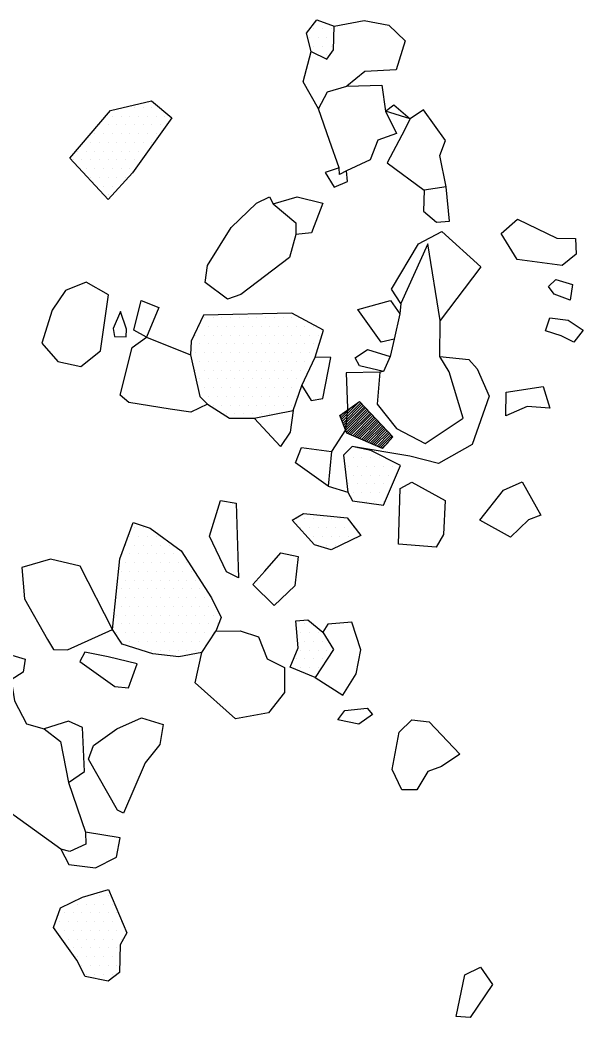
# Model space of a CAD drawing. Header units: metres. Extents: x 3.84 to 6.53, y -22.22 to -18.4.
# Drawn here: x 5.73 to 6.535, y -21.24 to -19.813 of the extents above; entities that cross this region are included whole.
import ezdxf

# ---------------------------------------------------------------- set-up
doc = ezdxf.new("R2010")
doc.units = ezdxf.units.M
doc.header["$LTSCALE"] = 25
doc.header["$MEASUREMENT"] = 0
doc.layers.get('0').update_dxf_attribs({"linetype": 'CONTINUOUS'})
for name, color, linetype in [('KNOCHEN', 2, 'CONTINUOUS'), ('STEINE', 4, 'CONTINUOUS'), ('STEINESCHRAFF', 4, 'CONTINUOUS')]:
    doc.layers.add(name, color=color, linetype=linetype)

# ---------------------------------------------------------------- blocks, each defined once
blk = doc.blocks.new('*X9')
at = {"color": 0}
for p, q in [((615, -1982.5), (615, -1982.5)), ((616.25, -1982.5), (616.25, -1982.5)), ((617.5, -1982.5), (617.5, -1982.5)), ((614.375, -1983.75), (614.375, -1983.75)), ((615.625, -1983.75), (615.625, -1983.75)), ((616.875, -1983.75), (616.875, -1983.75)), ((615, -1985), (615, -1985)), ((616.25, -1985), (616.25, -1985)), ((617.5, -1985), (617.5, -1985)), ((615.625, -1986.25), (615.625, -1986.25)), ((616.875, -1986.25), (616.875, -1986.25)), ((588.125, -1993.75), (588.125, -1993.75)), ((589.375, -1993.75), (589.375, -1993.75)), ((590.625, -1993.75), (590.625, -1993.75)), ((591.875, -1993.75), (591.875, -1993.75)), ((586.25, -1995), (586.25, -1995)), ((587.5, -1995), (587.5, -1995)), ((588.75, -1995), (588.75, -1995)), ((590, -1995), (590, -1995)), ((591.25, -1995), (591.25, -1995)), ((592.5, -1995), (592.5, -1995)), ((593.75, -1995), (593.75, -1995)), ((584.375, -1996.25), (584.375, -1996.25)), ((585.625, -1996.25), (585.625, -1996.25)), ((586.875, -1996.25), (586.875, -1996.25)), ((588.125, -1996.25), (588.125, -1996.25)), ((589.375, -1996.25), (589.375, -1996.25)), ((590.625, -1996.25), (590.625, -1996.25)), ((591.875, -1996.25), (591.875, -1996.25)), ((593.125, -1996.25), (593.125, -1996.25)), ((583.125, -1998.75), (583.125, -1998.75)), ((583.75, -1997.5), (583.75, -1997.5)), ((584.375, -1998.75), (584.375, -1998.75)), ((585, -1997.5), (585, -1997.5)), ((585.625, -1998.75), (585.625, -1998.75)), ((586.25, -1997.5), (586.25, -1997.5)), ((586.875, -1998.75), (586.875, -1998.75)), ((587.5, -1997.5), (587.5, -1997.5)), ((588.125, -1998.75), (588.125, -1998.75)), ((588.75, -1997.5), (588.75, -1997.5)), ((589.375, -1998.75), (589.375, -1998.75)), ((590, -1997.5), (590, -1997.5)), ((590.625, -1998.75), (590.625, -1998.75)), ((591.25, -1997.5), (591.25, -1997.5)), ((591.875, -1998.75), (591.875, -1998.75)), ((592.5, -1997.5), (592.5, -1997.5)), ((581.25, -2000), (581.25, -2000)), ((582.5, -2000), (582.5, -2000)), ((583.75, -2000), (583.75, -2000)), ((585, -2000), (585, -2000)), ((586.25, -2000), (586.25, -2000)), ((587.5, -2000), (587.5, -2000)), ((588.75, -2000), (588.75, -2000)), ((590, -2000), (590, -2000)), ((591.25, -2000), (591.25, -2000)), ((580.625, -2001.25), (580.625, -2001.25)), ((581.875, -2001.25), (581.875, -2001.25)), ((583.125, -2001.25), (583.125, -2001.25)), ((584.375, -2001.25), (584.375, -2001.25)), ((585.625, -2001.25), (585.625, -2001.25)), ((586.875, -2001.25), (586.875, -2001.25)), ((588.125, -2001.25), (588.125, -2001.25)), ((589.375, -2001.25), (589.375, -2001.25)), ((582.5, -2002.5), (582.5, -2002.5)), ((583.75, -2002.5), (583.75, -2002.5)), ((585, -2002.5), (585, -2002.5)), ((586.25, -2002.5), (586.25, -2002.5)), ((587.5, -2002.5), (587.5, -2002.5)), ((588.75, -2002.5), (588.75, -2002.5)), ((583.125, -2003.75), (583.125, -2003.75)), ((584.375, -2003.75), (584.375, -2003.75)), ((585.625, -2003.75), (585.625, -2003.75)), ((586.875, -2003.75), (586.875, -2003.75)), ((588.125, -2003.75), (588.125, -2003.75)), ((585, -2005), (585, -2005)), ((586.25, -2005), (586.25, -2005)), ((585.625, -2006.25), (585.625, -2006.25)), ((599.375, -2023.75), (599.375, -2023.75)), ((600.625, -2023.75), (600.625, -2023.75)), ((601.875, -2023.75), (601.875, -2023.75)), ((603.125, -2023.75), (603.125, -2023.75)), ((604.375, -2023.75), (604.375, -2023.75)), ((605.625, -2023.75), (605.625, -2023.75)), ((606.875, -2023.75), (606.875, -2023.75)), ((608.125, -2023.75), (608.125, -2023.75)), ((609.375, -2023.75), (609.375, -2023.75)), ((610.625, -2023.75), (610.625, -2023.75)), ((611.875, -2023.75), (611.875, -2023.75)), ((598.75, -2025), (598.75, -2025)), ((600, -2025), (600, -2025)), ((601.25, -2025), (601.25, -2025)), ((602.5, -2025), (602.5, -2025)), ((603.75, -2025), (603.75, -2025)), ((605, -2025), (605, -2025)), ((606.25, -2025), (606.25, -2025)), ((607.5, -2025), (607.5, -2025)), ((608.75, -2025), (608.75, -2025)), ((610, -2025), (610, -2025)), ((611.25, -2025), (611.25, -2025)), ((612.5, -2025), (612.5, -2025)), ((613.75, -2025), (613.75, -2025)), ((615, -2025), (615, -2025)), ((598.125, -2026.25), (598.125, -2026.25)), ((599.375, -2026.25), (599.375, -2026.25)), ((600.625, -2026.25), (600.625, -2026.25)), ((601.875, -2026.25), (601.875, -2026.25)), ((603.125, -2026.25), (603.125, -2026.25)), ((604.375, -2026.25), (604.375, -2026.25)), ((605.625, -2026.25), (605.625, -2026.25)), ((606.875, -2026.25), (606.875, -2026.25)), ((608.125, -2026.25), (608.125, -2026.25)), ((609.375, -2026.25), (609.375, -2026.25)), ((610.625, -2026.25), (610.625, -2026.25)), ((611.875, -2026.25), (611.875, -2026.25)), ((613.125, -2026.25), (613.125, -2026.25)), ((614.375, -2026.25), (614.375, -2026.25)), ((615.625, -2026.25), (615.625, -2026.25)), ((597.5, -2027.5), (597.5, -2027.5)), ((598.125, -2028.75), (598.125, -2028.75)), ((598.75, -2027.5), (598.75, -2027.5)), ((599.375, -2028.75), (599.375, -2028.75)), ((600, -2027.5), (600, -2027.5)), ((600.625, -2028.75), (600.625, -2028.75)), ((601.25, -2027.5), (601.25, -2027.5)), ((601.875, -2028.75), (601.875, -2028.75)), ((602.5, -2027.5), (602.5, -2027.5)), ((603.125, -2028.75), (603.125, -2028.75)), ((603.75, -2027.5), (603.75, -2027.5)), ((604.375, -2028.75), (604.375, -2028.75)), ((605, -2027.5), (605, -2027.5)), ((605.625, -2028.75), (605.625, -2028.75)), ((606.25, -2027.5), (606.25, -2027.5)), ((606.875, -2028.75), (606.875, -2028.75)), ((607.5, -2027.5), (607.5, -2027.5)), ((608.125, -2028.75), (608.125, -2028.75)), ((608.75, -2027.5), (608.75, -2027.5)), ((609.375, -2028.75), (609.375, -2028.75)), ((610, -2027.5), (610, -2027.5)), ((610.625, -2028.75), (610.625, -2028.75)), ((611.25, -2027.5), (611.25, -2027.5)), ((611.875, -2028.75), (611.875, -2028.75)), ((612.5, -2027.5), (612.5, -2027.5)), ((613.125, -2028.75), (613.125, -2028.75)), ((613.75, -2027.5), (613.75, -2027.5)), ((614.375, -2028.75), (614.375, -2028.75)), ((615, -2027.5), (615, -2027.5)), ((598.75, -2030), (598.75, -2030)), ((600, -2030), (600, -2030)), ((601.25, -2030), (601.25, -2030)), ((602.5, -2030), (602.5, -2030)), ((603.75, -2030), (603.75, -2030)), ((605, -2030), (605, -2030)), ((606.25, -2030), (606.25, -2030)), ((607.5, -2030), (607.5, -2030)), ((608.75, -2030), (608.75, -2030)), ((610, -2030), (610, -2030)), ((611.25, -2030), (611.25, -2030)), ((612.5, -2030), (612.5, -2030)), ((613.75, -2030), (613.75, -2030)), ((598.125, -2031.25), (598.125, -2031.25)), ((599.375, -2031.25), (599.375, -2031.25)), ((600.625, -2031.25), (600.625, -2031.25)), ((601.875, -2031.25), (601.875, -2031.25)), ((603.125, -2031.25), (603.125, -2031.25)), ((604.375, -2031.25), (604.375, -2031.25)), ((605.625, -2031.25), (605.625, -2031.25)), ((606.875, -2031.25), (606.875, -2031.25)), ((608.125, -2031.25), (608.125, -2031.25)), ((609.375, -2031.25), (609.375, -2031.25)), ((610.625, -2031.25), (610.625, -2031.25)), ((611.875, -2031.25), (611.875, -2031.25)), ((613.125, -2031.25), (613.125, -2031.25)), ((598.75, -2032.5), (598.75, -2032.5)), ((600, -2032.5), (600, -2032.5)), ((601.25, -2032.5), (601.25, -2032.5)), ((602.5, -2032.5), (602.5, -2032.5)), ((603.75, -2032.5), (603.75, -2032.5)), ((605, -2032.5), (605, -2032.5)), ((606.25, -2032.5), (606.25, -2032.5)), ((607.5, -2032.5), (607.5, -2032.5)), ((608.75, -2032.5), (608.75, -2032.5)), ((610, -2032.5), (610, -2032.5)), ((611.25, -2032.5), (611.25, -2032.5)), ((612.5, -2032.5), (612.5, -2032.5)), ((613.75, -2032.5), (613.75, -2032.5)), ((599.375, -2033.75), (599.375, -2033.75)), ((600.625, -2033.75), (600.625, -2033.75)), ((601.875, -2033.75), (601.875, -2033.75)), ((603.125, -2033.75), (603.125, -2033.75)), ((604.375, -2033.75), (604.375, -2033.75)), ((605.625, -2033.75), (605.625, -2033.75)), ((606.875, -2033.75), (606.875, -2033.75)), ((608.125, -2033.75), (608.125, -2033.75)), ((609.375, -2033.75), (609.375, -2033.75)), ((610.625, -2033.75), (610.625, -2033.75)), ((611.875, -2033.75), (611.875, -2033.75)), ((613.125, -2033.75), (613.125, -2033.75)), ((598.75, -2035), (598.75, -2035)), ((600, -2035), (600, -2035)), ((601.25, -2035), (601.25, -2035)), ((602.5, -2035), (602.5, -2035)), ((603.75, -2035), (603.75, -2035)), ((605, -2035), (605, -2035)), ((606.25, -2035), (606.25, -2035)), ((607.5, -2035), (607.5, -2035)), ((608.75, -2035), (608.75, -2035)), ((610, -2035), (610, -2035)), ((611.25, -2035), (611.25, -2035)), ((612.5, -2035), (612.5, -2035)), ((600.625, -2036.25), (600.625, -2036.25)), ((601.875, -2036.25), (601.875, -2036.25)), ((603.125, -2036.25), (603.125, -2036.25)), ((604.375, -2036.25), (604.375, -2036.25)), ((605.625, -2036.25), (605.625, -2036.25)), ((606.875, -2036.25), (606.875, -2036.25)), ((608.125, -2036.25), (608.125, -2036.25)), ((609.375, -2036.25), (609.375, -2036.25)), ((610.625, -2036.25), (610.625, -2036.25)), ((611.875, -2036.25), (611.875, -2036.25)), ((602.5, -2037.5), (602.5, -2037.5)), ((603.75, -2037.5), (603.75, -2037.5)), ((605, -2037.5), (605, -2037.5)), ((606.25, -2037.5), (606.25, -2037.5)), ((607.5, -2037.5), (607.5, -2037.5)), ((608.75, -2037.5), (608.75, -2037.5)), ((621.25, -2042.5), (621.25, -2042.5)), ((619.375, -2043.75), (619.375, -2043.75)), ((620.625, -2043.75), (620.625, -2043.75)), ((621.875, -2043.75), (621.875, -2043.75)), ((623.125, -2043.75), (623.125, -2043.75)), ((624.375, -2043.75), (624.375, -2043.75)), ((620, -2045), (620, -2045)), ((621.25, -2045), (621.25, -2045)), ((622.5, -2045), (622.5, -2045)), ((623.75, -2045), (623.75, -2045)), ((625, -2045), (625, -2045)), ((626.25, -2045), (626.25, -2045)), ((620.625, -2046.25), (620.625, -2046.25)), ((621.875, -2046.25), (621.875, -2046.25)), ((623.125, -2046.25), (623.125, -2046.25)), ((624.375, -2046.25), (624.375, -2046.25)), ((625.625, -2046.25), (625.625, -2046.25)), ((620, -2047.5), (620, -2047.5)), ((620.625, -2048.75), (620.625, -2048.75)), ((621.25, -2047.5), (621.25, -2047.5)), ((621.875, -2048.75), (621.875, -2048.75)), ((622.5, -2047.5), (622.5, -2047.5)), ((623.125, -2048.75), (623.125, -2048.75)), ((623.75, -2047.5), (623.75, -2047.5)), ((624.375, -2048.75), (624.375, -2048.75)), ((625, -2047.5), (625, -2047.5)), ((625.625, -2048.75), (625.625, -2048.75)), ((626.25, -2047.5), (626.25, -2047.5)), ((621.25, -2050), (621.25, -2050)), ((622.5, -2050), (622.5, -2050)), ((623.75, -2050), (623.75, -2050)), ((625, -2050), (625, -2050)), ((612.5, -2052.5), (612.5, -2052.5)), ((613.75, -2052.5), (613.75, -2052.5)), ((615, -2052.5), (615, -2052.5)), ((616.25, -2052.5), (616.25, -2052.5)), ((617.5, -2052.5), (617.5, -2052.5)), ((618.75, -2052.5), (618.75, -2052.5)), ((589.375, -2053.75), (589.375, -2053.75)), ((590.625, -2053.75), (590.625, -2053.75)), ((613.125, -2053.75), (613.125, -2053.75)), ((614.375, -2053.75), (614.375, -2053.75)), ((615.625, -2053.75), (615.625, -2053.75)), ((616.875, -2053.75), (616.875, -2053.75)), ((618.125, -2053.75), (618.125, -2053.75)), ((619.375, -2053.75), (619.375, -2053.75)), ((620.625, -2053.75), (620.625, -2053.75)), ((588.75, -2055), (588.75, -2055)), ((590, -2055), (590, -2055)), ((591.25, -2055), (591.25, -2055)), ((592.5, -2055), (592.5, -2055)), ((615, -2055), (615, -2055)), ((616.25, -2055), (616.25, -2055)), ((617.5, -2055), (617.5, -2055)), ((618.75, -2055), (618.75, -2055)), ((620, -2055), (620, -2055)), ((621.25, -2055), (621.25, -2055)), ((588.125, -2056.25), (588.125, -2056.25)), ((589.375, -2056.25), (589.375, -2056.25)), ((590.625, -2056.25), (590.625, -2056.25)), ((591.875, -2056.25), (591.875, -2056.25)), ((593.125, -2056.25), (593.125, -2056.25)), ((594.375, -2056.25), (594.375, -2056.25)), ((615.625, -2056.25), (615.625, -2056.25)), ((616.875, -2056.25), (616.875, -2056.25)), ((618.125, -2056.25), (618.125, -2056.25)), ((588.125, -2058.75), (588.125, -2058.75)), ((588.75, -2057.5), (588.75, -2057.5)), ((589.375, -2058.75), (589.375, -2058.75)), ((590, -2057.5), (590, -2057.5)), ((590.625, -2058.75), (590.625, -2058.75)), ((591.25, -2057.5), (591.25, -2057.5)), ((591.875, -2058.75), (591.875, -2058.75)), ((592.5, -2057.5), (592.5, -2057.5)), ((593.125, -2058.75), (593.125, -2058.75)), ((593.75, -2057.5), (593.75, -2057.5)), ((594.375, -2058.75), (594.375, -2058.75)), ((595, -2057.5), (595, -2057.5)), ((595.625, -2058.75), (595.625, -2058.75)), ((596.25, -2057.5), (596.25, -2057.5)), ((596.875, -2058.75), (596.875, -2058.75)), ((587.5, -2060), (587.5, -2060)), ((588.75, -2060), (588.75, -2060)), ((590, -2060), (590, -2060)), ((591.25, -2060), (591.25, -2060)), ((592.5, -2060), (592.5, -2060)), ((593.75, -2060), (593.75, -2060)), ((595, -2060), (595, -2060)), ((596.25, -2060), (596.25, -2060)), ((597.5, -2060), (597.5, -2060)), ((588.125, -2061.25), (588.125, -2061.25)), ((589.375, -2061.25), (589.375, -2061.25)), ((590.625, -2061.25), (590.625, -2061.25)), ((591.875, -2061.25), (591.875, -2061.25)), ((593.125, -2061.25), (593.125, -2061.25)), ((594.375, -2061.25), (594.375, -2061.25)), ((595.625, -2061.25), (595.625, -2061.25)), ((596.875, -2061.25), (596.875, -2061.25)), ((598.125, -2061.25), (598.125, -2061.25)), ((587.5, -2062.5), (587.5, -2062.5)), ((588.75, -2062.5), (588.75, -2062.5)), ((590, -2062.5), (590, -2062.5)), ((591.25, -2062.5), (591.25, -2062.5)), ((592.5, -2062.5), (592.5, -2062.5)), ((593.75, -2062.5), (593.75, -2062.5)), ((595, -2062.5), (595, -2062.5)), ((596.25, -2062.5), (596.25, -2062.5)), ((597.5, -2062.5), (597.5, -2062.5)), ((598.75, -2062.5), (598.75, -2062.5)), ((586.875, -2063.75), (586.875, -2063.75)), ((588.125, -2063.75), (588.125, -2063.75)), ((589.375, -2063.75), (589.375, -2063.75)), ((590.625, -2063.75), (590.625, -2063.75)), ((591.875, -2063.75), (591.875, -2063.75)), ((593.125, -2063.75), (593.125, -2063.75)), ((594.375, -2063.75), (594.375, -2063.75)), ((595.625, -2063.75), (595.625, -2063.75)), ((596.875, -2063.75), (596.875, -2063.75)), ((598.125, -2063.75), (598.125, -2063.75)), ((599.375, -2063.75), (599.375, -2063.75)), ((587.5, -2065), (587.5, -2065)), ((588.75, -2065), (588.75, -2065)), ((590, -2065), (590, -2065)), ((591.25, -2065), (591.25, -2065)), ((592.5, -2065), (592.5, -2065)), ((593.75, -2065), (593.75, -2065)), ((595, -2065), (595, -2065)), ((596.25, -2065), (596.25, -2065)), ((597.5, -2065), (597.5, -2065)), ((598.75, -2065), (598.75, -2065)), ((600, -2065), (600, -2065)), ((586.875, -2066.25), (586.875, -2066.25)), ((588.125, -2066.25), (588.125, -2066.25)), ((589.375, -2066.25), (589.375, -2066.25)), ((590.625, -2066.25), (590.625, -2066.25)), ((591.875, -2066.25), (591.875, -2066.25)), ((593.125, -2066.25), (593.125, -2066.25)), ((594.375, -2066.25), (594.375, -2066.25)), ((595.625, -2066.25), (595.625, -2066.25)), ((596.875, -2066.25), (596.875, -2066.25)), ((598.125, -2066.25), (598.125, -2066.25)), ((599.375, -2066.25), (599.375, -2066.25)), ((600.625, -2066.25), (600.625, -2066.25)), ((586.875, -2068.75), (586.875, -2068.75)), ((587.5, -2067.5), (587.5, -2067.5)), ((588.125, -2068.75), (588.125, -2068.75)), ((588.75, -2067.5), (588.75, -2067.5)), ((589.375, -2068.75), (589.375, -2068.75)), ((590, -2067.5), (590, -2067.5)), ((590.625, -2068.75), (590.625, -2068.75)), ((591.25, -2067.5), (591.25, -2067.5)), ((591.875, -2068.75), (591.875, -2068.75)), ((592.5, -2067.5), (592.5, -2067.5)), ((593.125, -2068.75), (593.125, -2068.75)), ((593.75, -2067.5), (593.75, -2067.5)), ((594.375, -2068.75), (594.375, -2068.75)), ((595, -2067.5), (595, -2067.5)), ((595.625, -2068.75), (595.625, -2068.75)), ((596.25, -2067.5), (596.25, -2067.5)), ((596.875, -2068.75), (596.875, -2068.75)), ((597.5, -2067.5), (597.5, -2067.5)), ((598.125, -2068.75), (598.125, -2068.75)), ((598.75, -2067.5), (598.75, -2067.5)), ((599.375, -2068.75), (599.375, -2068.75)), ((600, -2067.5), (600, -2067.5)), ((600.625, -2068.75), (600.625, -2068.75)), ((601.25, -2067.5), (601.25, -2067.5)), ((612.5, -2067.5), (612.5, -2067.5)), ((613.125, -2068.75), (613.125, -2068.75)), ((613.75, -2067.5), (613.75, -2067.5)), ((614.375, -2068.75), (614.375, -2068.75)), ((615.625, -2068.75), (615.625, -2068.75)), ((587.5, -2070), (587.5, -2070)), ((588.75, -2070), (588.75, -2070)), ((590, -2070), (590, -2070)), ((591.25, -2070), (591.25, -2070)), ((592.5, -2070), (592.5, -2070)), ((593.75, -2070), (593.75, -2070)), ((595, -2070), (595, -2070)), ((596.25, -2070), (596.25, -2070)), ((597.5, -2070), (597.5, -2070)), ((598.75, -2070), (598.75, -2070)), ((600, -2070), (600, -2070)), ((613.75, -2070), (613.75, -2070)), ((615, -2070), (615, -2070)), ((616.25, -2070), (616.25, -2070)), ((590.625, -2071.25), (590.625, -2071.25)), ((591.875, -2071.25), (591.875, -2071.25)), ((593.125, -2071.25), (593.125, -2071.25)), ((594.375, -2071.25), (594.375, -2071.25)), ((595.625, -2071.25), (595.625, -2071.25)), ((596.875, -2071.25), (596.875, -2071.25)), ((598.125, -2071.25), (598.125, -2071.25)), ((613.125, -2071.25), (613.125, -2071.25)), ((614.375, -2071.25), (614.375, -2071.25)), ((615.625, -2071.25), (615.625, -2071.25)), ((616.875, -2071.25), (616.875, -2071.25)), ((612.5, -2072.5), (612.5, -2072.5)), ((613.75, -2072.5), (613.75, -2072.5)), ((615, -2072.5), (615, -2072.5)), ((616.25, -2072.5), (616.25, -2072.5)), ((611.875, -2073.75), (611.875, -2073.75)), ((613.125, -2073.75), (613.125, -2073.75)), ((614.375, -2073.75), (614.375, -2073.75)), ((615.625, -2073.75), (615.625, -2073.75)), ((615, -2075), (615, -2075))]:
    blk.add_line(p, q, dxfattribs=at)
blk = doc.blocks.new('*X10')
at = {"color": 0}
for p, q in [((583.125, -2106.25), (583.125, -2106.25)), ((584.375, -2106.25), (584.375, -2106.25)), ((585.625, -2106.25), (585.625, -2106.25)), ((579.375, -2108.75), (579.375, -2108.75)), ((580, -2107.5), (580, -2107.5)), ((580.625, -2108.75), (580.625, -2108.75)), ((581.25, -2107.5), (581.25, -2107.5)), ((581.875, -2108.75), (581.875, -2108.75)), ((582.5, -2107.5), (582.5, -2107.5)), ((583.125, -2108.75), (583.125, -2108.75)), ((583.75, -2107.5), (583.75, -2107.5)), ((584.375, -2108.75), (584.375, -2108.75)), ((585, -2107.5), (585, -2107.5)), ((585.625, -2108.75), (585.625, -2108.75)), ((586.25, -2107.5), (586.25, -2107.5)), ((586.875, -2108.75), (586.875, -2108.75)), ((578.75, -2110), (578.75, -2110)), ((580, -2110), (580, -2110)), ((581.25, -2110), (581.25, -2110)), ((582.5, -2110), (582.5, -2110)), ((583.75, -2110), (583.75, -2110)), ((585, -2110), (585, -2110)), ((586.25, -2110), (586.25, -2110)), ((587.5, -2110), (587.5, -2110)), ((578.125, -2111.25), (578.125, -2111.25)), ((579.375, -2111.25), (579.375, -2111.25)), ((580.625, -2111.25), (580.625, -2111.25)), ((581.875, -2111.25), (581.875, -2111.25)), ((583.125, -2111.25), (583.125, -2111.25)), ((584.375, -2111.25), (584.375, -2111.25)), ((585.625, -2111.25), (585.625, -2111.25)), ((586.875, -2111.25), (586.875, -2111.25)), ((588.125, -2111.25), (588.125, -2111.25)), ((580, -2112.5), (580, -2112.5)), ((581.25, -2112.5), (581.25, -2112.5)), ((582.5, -2112.5), (582.5, -2112.5)), ((583.75, -2112.5), (583.75, -2112.5)), ((585, -2112.5), (585, -2112.5)), ((586.25, -2112.5), (586.25, -2112.5)), ((587.5, -2112.5), (587.5, -2112.5)), ((580.625, -2113.75), (580.625, -2113.75)), ((581.875, -2113.75), (581.875, -2113.75)), ((583.125, -2113.75), (583.125, -2113.75)), ((584.375, -2113.75), (584.375, -2113.75)), ((585.625, -2113.75), (585.625, -2113.75)), ((586.875, -2113.75), (586.875, -2113.75)), ((581.25, -2115), (581.25, -2115)), ((582.5, -2115), (582.5, -2115)), ((583.75, -2115), (583.75, -2115)), ((585, -2115), (585, -2115)), ((586.25, -2115), (586.25, -2115)), ((581.875, -2116.25), (581.875, -2116.25)), ((583.125, -2116.25), (583.125, -2116.25)), ((584.375, -2116.25), (584.375, -2116.25)), ((585.625, -2116.25), (585.625, -2116.25)), ((586.875, -2116.25), (586.875, -2116.25)), ((582.5, -2117.5), (582.5, -2117.5)), ((583.75, -2117.5), (583.75, -2117.5)), ((585, -2117.5), (585, -2117.5)), ((586.25, -2117.5), (586.25, -2117.5)), ((558.125, -2206.25), (558.125, -2206.25)), ((559.375, -2206.25), (559.375, -2206.25)), ((560.625, -2206.25), (560.625, -2206.25)), ((557.5, -2207.5), (557.5, -2207.5)), ((558.75, -2207.5), (558.75, -2207.5)), ((560, -2207.5), (560, -2207.5)), ((561.25, -2207.5), (561.25, -2207.5)), ((562.5, -2207.5), (562.5, -2207.5)), ((556.25, -2210), (556.25, -2210)), ((556.875, -2208.75), (556.875, -2208.75)), ((557.5, -2210), (557.5, -2210)), ((558.125, -2208.75), (558.125, -2208.75)), ((558.75, -2210), (558.75, -2210)), ((559.375, -2208.75), (559.375, -2208.75)), ((560, -2210), (560, -2210)), ((560.625, -2208.75), (560.625, -2208.75)), ((561.25, -2210), (561.25, -2210)), ((561.875, -2208.75), (561.875, -2208.75)), ((562.5, -2210), (562.5, -2210)), ((563.125, -2208.75), (563.125, -2208.75)), ((563.75, -2210), (563.75, -2210)), ((564.375, -2208.75), (564.375, -2208.75)), ((565, -2210), (565, -2210)), ((566.25, -2210), (566.25, -2210)), ((556.875, -2211.25), (556.875, -2211.25)), ((558.125, -2211.25), (558.125, -2211.25)), ((559.375, -2211.25), (559.375, -2211.25)), ((560.625, -2211.25), (560.625, -2211.25)), ((561.875, -2211.25), (561.875, -2211.25)), ((563.125, -2211.25), (563.125, -2211.25)), ((564.375, -2211.25), (564.375, -2211.25)), ((565.625, -2211.25), (565.625, -2211.25)), ((566.875, -2211.25), (566.875, -2211.25)), ((557.5, -2212.5), (557.5, -2212.5)), ((558.75, -2212.5), (558.75, -2212.5)), ((560, -2212.5), (560, -2212.5)), ((561.25, -2212.5), (561.25, -2212.5)), ((562.5, -2212.5), (562.5, -2212.5)), ((563.75, -2212.5), (563.75, -2212.5)), ((565, -2212.5), (565, -2212.5)), ((566.25, -2212.5), (566.25, -2212.5)), ((558.125, -2213.75), (558.125, -2213.75)), ((559.375, -2213.75), (559.375, -2213.75)), ((560.625, -2213.75), (560.625, -2213.75)), ((561.875, -2213.75), (561.875, -2213.75)), ((563.125, -2213.75), (563.125, -2213.75)), ((564.375, -2213.75), (564.375, -2213.75)), ((565.625, -2213.75), (565.625, -2213.75)), ((566.875, -2213.75), (566.875, -2213.75)), ((557.5, -2215), (557.5, -2215)), ((558.75, -2215), (558.75, -2215)), ((560, -2215), (560, -2215)), ((561.25, -2215), (561.25, -2215)), ((562.5, -2215), (562.5, -2215)), ((563.75, -2215), (563.75, -2215)), ((565, -2215), (565, -2215)), ((566.25, -2215), (566.25, -2215)), ((610, -2215), (610, -2215)), ((559.375, -2216.25), (559.375, -2216.25)), ((560.625, -2216.25), (560.625, -2216.25)), ((561.875, -2216.25), (561.875, -2216.25)), ((563.125, -2216.25), (563.125, -2216.25)), ((564.375, -2216.25), (564.375, -2216.25)), ((565.625, -2216.25), (565.625, -2216.25)), ((609.375, -2216.25), (609.375, -2216.25)), ((610.625, -2216.25), (610.625, -2216.25)), ((611.875, -2216.25), (611.875, -2216.25)), ((613.125, -2216.25), (613.125, -2216.25)), ((561.25, -2217.5), (561.25, -2217.5)), ((562.5, -2217.5), (562.5, -2217.5)), ((608.75, -2217.5), (608.75, -2217.5)), ((610, -2217.5), (610, -2217.5)), ((611.25, -2217.5), (611.25, -2217.5)), ((612.5, -2217.5), (612.5, -2217.5)), ((613.75, -2217.5), (613.75, -2217.5)), ((615, -2217.5), (615, -2217.5)), ((608.125, -2218.75), (608.125, -2218.75)), ((608.75, -2220), (608.75, -2220)), ((609.375, -2218.75), (609.375, -2218.75)), ((610, -2220), (610, -2220)), ((610.625, -2218.75), (610.625, -2218.75)), ((611.25, -2220), (611.25, -2220)), ((611.875, -2218.75), (611.875, -2218.75)), ((612.5, -2220), (612.5, -2220)), ((613.125, -2218.75), (613.125, -2218.75)), ((613.75, -2220), (613.75, -2220)), ((614.375, -2218.75), (614.375, -2218.75)), ((613.125, -2221.25), (613.125, -2221.25)), ((614.375, -2221.25), (614.375, -2221.25))]:
    blk.add_line(p, q, dxfattribs=at)
blk = doc.blocks.new('*X11')
at = {"color": 0}
for p, q in [((618.98, -2038.32), (621.56, -2035.75)), ((619.09, -2038.58), (621.73, -2035.93)), ((618.88, -2038.07), (620.36, -2036.59)), ((619.19, -2038.83), (621.9, -2036.11)), ((619.29, -2039.08), (622.07, -2036.3)), ((619.39, -2039.34), (622.24, -2036.48)), ((619.49, -2039.59), (622.42, -2036.66)), ((619.59, -2039.84), (622.59, -2036.84)), ((619.69, -2040.1), (622.76, -2037.02)), ((619.83, -2040.31), (622.93, -2037.21)), ((620.08, -2040.41), (623.1, -2037.39)), ((618.78, -2037.82), (619.17, -2037.43)), ((620.33, -2040.52), (623.27, -2037.57)), ((620.57, -2040.62), (623.45, -2037.75)), ((620.82, -2040.73), (623.62, -2037.93)), ((621.07, -2040.83), (623.79, -2038.12)), ((621.32, -2040.94), (623.96, -2038.3)), ((621.57, -2041.04), (624.13, -2038.48)), ((621.81, -2041.15), (624.3, -2038.66)), ((622.06, -2041.25), (624.48, -2038.84)), ((622.31, -2041.36), (624.65, -2039.02)), ((622.56, -2041.46), (624.82, -2039.21)), ((622.81, -2041.57), (624.99, -2039.39)), ((623.06, -2041.68), (625.16, -2039.57)), ((623.3, -2041.78), (625.33, -2039.75)), ((623.55, -2041.89), (625.5, -2039.93)), ((623.8, -2041.99), (625.68, -2040.12)), ((624.05, -2042.1), (625.85, -2040.3)), ((624.3, -2042.2), (626.02, -2040.48)), ((624.55, -2042.31), (626.19, -2040.66)), ((624.79, -2042.41), (625.62, -2041.59))]:
    blk.add_line(p, q, dxfattribs=at)

msp = doc.modelspace()

# ---------------------------------------------------------------- linework, layer by layer
at = {"layer": 'KNOCHEN'}
msp.add_lwpolyline([(6.1976, -20.4028), (6.1875, -20.3773), (6.2156, -20.3575), (6.2633, -20.4081), (6.2485, -20.4243), (6.1976, -20.4028)], dxfattribs=at)
at = {"layer": 'STEINE'}
for points in [[(6.1568, -19.9396), (6.135, -19.9008), (6.1463, -19.8575), (6.1687, -19.8688), (6.1784, -19.8551), (6.1791, -19.8215), (6.2219, -19.8134), (6.2575, -19.8202), (6.2809, -19.8427), (6.268, -19.8839), (6.2232, -19.8863), (6.1976, -19.9071)], [(6.1463, -19.8575), (6.1398, -19.8315), (6.1546, -19.8127), (6.1791, -19.8215)], [(6.2682, -19.9746), (6.2417, -19.9842), (6.2309, -20.0122), (6.1967, -20.0283), (6.187, -20.0334), (6.1866, -20.0237), (6.1724, -19.985), (6.1568, -19.9396), (6.1696, -19.9152), (6.1976, -19.9071), (6.2476, -19.9057), (6.2525, -19.9429), (6.2682, -19.9746)], [(5.8563, -20.069), (5.8015, -20.0098), (5.8598, -19.9417), (5.9184, -19.9281), (5.9474, -19.9522), (5.8911, -20.031), (5.8563, -20.069)], [(6.2877, -19.9537), (6.2525, -19.9429), (6.2643, -19.9338), (6.2877, -19.9537)], [(6.3393, -20.0507), (6.3303, -20.0064), (6.3385, -19.985), (6.3071, -19.9411), (6.2877, -19.9537), (6.2759, -19.9771), (6.2549, -20.0168), (6.3077, -20.0557)], [(6.1866, -20.0237), (6.1662, -20.0303), (6.1793, -20.0512), (6.1982, -20.0431), (6.1967, -20.0283)], [(6.3077, -20.0557), (6.3071, -20.0858), (6.3254, -20.1016), (6.3442, -20.1001), (6.3393, -20.0507), (6.3077, -20.0557)], [(6.027, -20.2112), (5.995, -20.1877), (5.9981, -20.1632), (6.0319, -20.1088), (6.0682, -20.0743), (6.0871, -20.0652), (6.0922, -20.0754), (6.1247, -20.1025), (6.1246, -20.1188), (6.1154, -20.1519), (6.0459, -20.2046), (6.027, -20.2112)], [(6.0922, -20.0754), (6.1263, -20.0653), (6.163, -20.0741), (6.147, -20.1168), (6.1246, -20.1188)], [(6.4409, -20.1549), (6.4181, -20.1177), (6.4411, -20.0969), (6.4975, -20.1241), (6.524, -20.1246), (6.525, -20.1471), (6.505, -20.1633), (6.4409, -20.1549)], [(6.2746, -20.2176), (6.2614, -20.1972), (6.2998, -20.1321), (6.333, -20.1149), (6.3889, -20.165), (6.3306, -20.2417)], [(6.2447, -20.3153), (6.2405, -20.3611), (6.2684, -20.3959), (6.3091, -20.4174), (6.3637, -20.3814), (6.3436, -20.3151), (6.3304, -20.2932), (6.3306, -20.2417), (6.3131, -20.1321), (6.2746, -20.2176), (6.273, -20.2324), (6.2648, -20.2685), (6.2591, -20.2934), (6.2498, -20.3148), (6.2447, -20.3153)], [(5.8569, -20.2051), (5.8249, -20.1871), (5.7953, -20.1988), (5.7763, -20.2272), (5.7614, -20.274), (5.7843, -20.3001), (5.8174, -20.3073), (5.8454, -20.285), (5.8569, -20.2051)], [(6.4937, -20.204), (6.4856, -20.1933), (6.4958, -20.1831), (6.5197, -20.1903), (6.5166, -20.2128), (6.4937, -20.204)], [(5.9112, -20.2654), (5.8929, -20.2556), (5.9037, -20.2134), (5.9287, -20.2231), (5.9112, -20.2654)], [(6.2648, -20.2685), (6.2464, -20.2725), (6.2129, -20.2261), (6.2598, -20.213), (6.273, -20.2324)], [(5.8741, -20.2291), (5.8634, -20.253), (5.8654, -20.2647), (5.8822, -20.2653), (5.8827, -20.2541), (5.8741, -20.2291)], [(6.1208, -20.3704), (6.1331, -20.3348), (6.1521, -20.2941), (6.1639, -20.2555), (6.1187, -20.2314), (5.9928, -20.234), (5.9749, -20.2712), (5.9738, -20.291), (5.9874, -20.3502), (5.9985, -20.3614), (6.0296, -20.3814), (6.0652, -20.381), (6.1208, -20.3704)], [(6.4813, -20.2565), (6.4875, -20.2381), (6.5134, -20.2413), (6.5348, -20.2556), (6.5215, -20.2729), (6.5037, -20.2637), (6.4813, -20.2565)], [(5.9985, -20.3614), (5.9746, -20.3725), (5.945, -20.3684), (5.886, -20.359), (5.8733, -20.3483), (5.8908, -20.2801), (5.9112, -20.2654), (5.9738, -20.291)], [(6.2498, -20.3148), (6.2157, -20.3066), (6.2091, -20.2953), (6.227, -20.2832), (6.2591, -20.2934)], [(6.1331, -20.3348), (6.1463, -20.3558), (6.1631, -20.3533), (6.1745, -20.2947), (6.1521, -20.2941)], [(6.3304, -20.2932), (6.3716, -20.2974), (6.3838, -20.3107), (6.4005, -20.3499), (6.3764, -20.4186), (6.3284, -20.446), (6.2872, -20.4357), (6.2052, -20.4217)], [(6.2447, -20.3153), (6.1963, -20.3167), (6.1982, -20.3671), (6.1956, -20.3977), (6.1756, -20.4287), (6.1709, -20.4781), (6.1989, -20.4868)], [(6.4244, -20.378), (6.425, -20.3439), (6.478, -20.3359), (6.4876, -20.367), (6.455, -20.3644), (6.4244, -20.378)], [(6.1208, -20.3704), (6.1166, -20.401), (6.1028, -20.4218), (6.0652, -20.381)], [(6.1709, -20.4781), (6.1241, -20.4448), (6.1328, -20.423), (6.1756, -20.4287)], [(6.1989, -20.4868), (6.2054, -20.4991), (6.2497, -20.5053), (6.2739, -20.4489), (6.2317, -20.4273), (6.2052, -20.4217), (6.1924, -20.4338), (6.1989, -20.4868)], [(6.271, -20.5609), (6.2738, -20.4815), (6.2901, -20.4724), (6.3379, -20.499), (6.3357, -20.5474), (6.325, -20.5652), (6.271, -20.5609)], [(6.3872, -20.5267), (6.421, -20.484), (6.448, -20.4723), (6.4744, -20.5198), (6.457, -20.5264), (6.431, -20.5513), (6.3872, -20.5267)], [(6.0253, -20.6004), (6.001, -20.5499), (6.017, -20.499), (6.0394, -20.5026), (6.0426, -20.6091), (6.0253, -20.6004)], [(5.9903, -20.7159), (5.9572, -20.7219), (5.92, -20.7178), (5.8762, -20.7039), (5.8625, -20.6829), (5.873, -20.5821), (5.892, -20.5302), (5.9165, -20.5384), (5.9607, -20.5707), (6.0038, -20.6375), (6.018, -20.6656), (6.0103, -20.6854)], [(6.1193, -20.5268), (6.1356, -20.5172), (6.1977, -20.5235), (6.2175, -20.5485), (6.1752, -20.5693), (6.1512, -20.5621), (6.1193, -20.5268)], [(6.0629, -20.6189), (6.0803, -20.5996), (6.1033, -20.5737), (6.1278, -20.5788), (6.123, -20.6206), (6.0934, -20.6485), (6.0629, -20.6189)], [(5.8625, -20.6829), (5.8165, -20.5926), (5.7742, -20.5823), (5.7329, -20.5944), (5.7368, -20.6392), (5.7698, -20.6974), (5.7784, -20.7117), (5.7982, -20.7118), (5.8625, -20.6829)], [(6.1631, -20.6869), (6.1783, -20.7114), (6.1522, -20.7516), (6.1166, -20.7367), (6.1279, -20.7092), (6.1244, -20.6705), (6.1417, -20.669), (6.1631, -20.6869)], [(6.1522, -20.7516), (6.1918, -20.7767), (6.2108, -20.7462), (6.2175, -20.7121), (6.2044, -20.6723), (6.1702, -20.6752), (6.1631, -20.6869)], [(6.0103, -20.6854), (6.0449, -20.685), (6.0714, -20.6933), (6.0835, -20.7249), (6.1084, -20.7372), (6.1083, -20.7729), (6.0853, -20.8018), (6.0384, -20.8103), (5.9805, -20.7592), (5.9903, -20.7159), (6.0103, -20.6854)], [(5.7035, -20.711), (5.7188, -20.7197), (5.7376, -20.7253), (5.735, -20.7437), (5.7176, -20.7548), (5.7226, -20.7849), (5.7398, -20.8175), (5.7648, -20.8248), (5.7882, -20.8427), (5.7997, -20.9013), (5.8239, -20.9722), (5.8244, -20.9895), (5.8014, -21.0001), (5.7887, -20.9965), (5.7221, -20.9484), (5.6784, -20.9034)], [(5.898, -20.7319), (5.8563, -20.7221), (5.8232, -20.7154), (5.816, -20.7286), (5.8658, -20.7645), (5.8852, -20.766), (5.898, -20.7319)], [(6.1846, -20.8118), (6.1943, -20.7986), (6.2264, -20.7951), (6.234, -20.8043), (6.2146, -20.818), (6.1846, -20.8118)], [(5.7997, -20.9013), (5.8227, -20.8856), (5.8198, -20.8229), (5.7995, -20.8137), (5.7648, -20.8248)], [(5.8355, -20.8484), (5.8687, -20.8246), (5.9039, -20.8089), (5.9349, -20.8187), (5.9303, -20.8472), (5.9093, -20.8731), (5.8785, -20.9453), (5.8699, -20.9407), (5.8283, -20.8683), (5.8355, -20.8484)], [(6.3587, -20.8608), (6.3326, -20.8785), (6.3132, -20.8856), (6.2974, -20.912), (6.276, -20.912), (6.2623, -20.8829), (6.2722, -20.8294), (6.29, -20.8121), (6.315, -20.8148), (6.3587, -20.8608)], [(5.7887, -20.9965), (5.8003, -21.0185), (5.8385, -21.0232), (5.8681, -21.008), (5.8733, -20.9805), (5.8239, -20.9722)], [(5.8233, -21.1785), (5.8116, -21.155), (5.7781, -21.1086), (5.7884, -21.0801), (5.8195, -21.0649), (5.8568, -21.0543), (5.8831, -21.116), (5.8733, -21.1333), (5.8727, -21.1725), (5.8564, -21.1852), (5.8233, -21.1785)], [(6.3534, -21.2357), (6.3658, -21.1761), (6.3883, -21.165), (6.4055, -21.19), (6.3738, -21.2368), (6.3534, -21.2357)]]:
    msp.add_lwpolyline(points, dxfattribs=at)

# ---------------------------------------------------------------- block references
at = {"layer": 'KNOCHEN', "xscale": 0.01, "yscale": 0.01, "zscale": 0.01}
msp.add_blockref('*X11', (0, 0), dxfattribs=at)
at = {"layer": 'STEINESCHRAFF', "xscale": 0.01, "yscale": 0.01, "zscale": 0.01}
for name in ['*X9', '*X10']:
    msp.add_blockref(name, (0, 0), dxfattribs=at)

doc.saveas('drawing.dxf')
